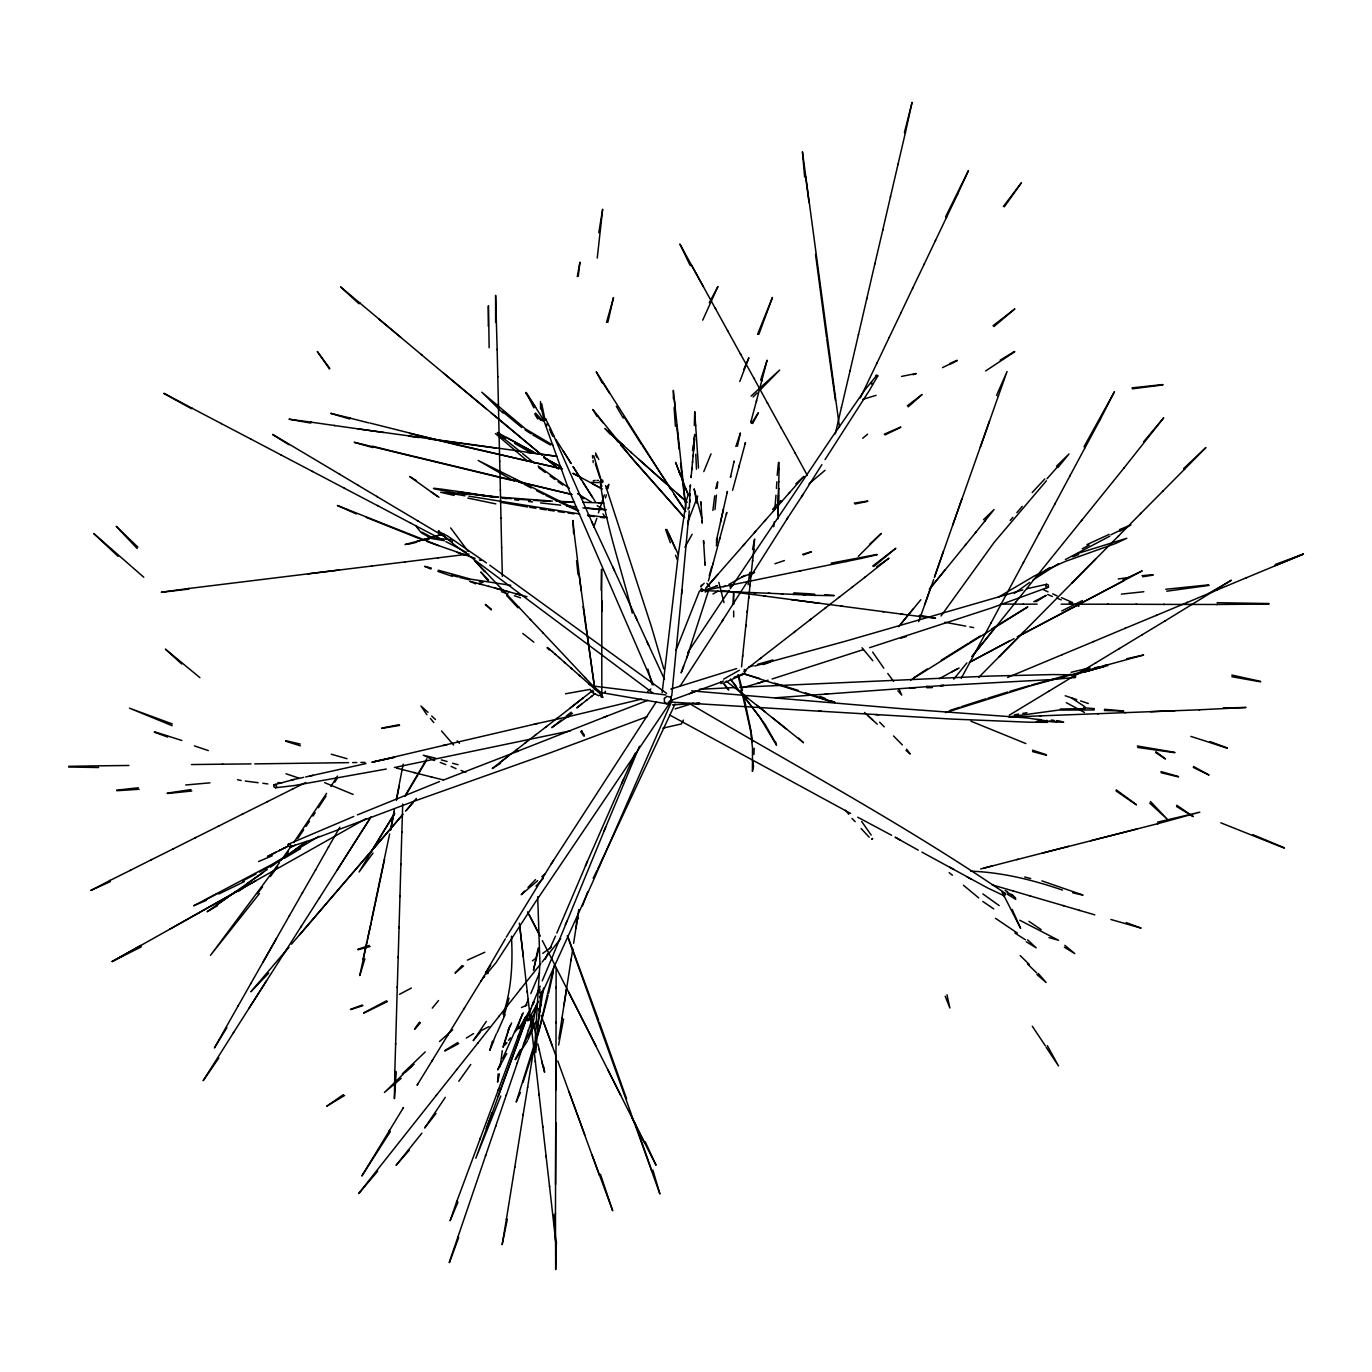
<?xml version="1.0" encoding="UTF-8"?>
<svg xmlns="http://www.w3.org/2000/svg" width="1372" height="1372" viewBox="0 0 1372 1372"><rect width="100%" height="100%" fill="white"/><g stroke="black" fill="none" stroke-linecap="round" stroke-linejoin="round"><path stroke-width="1.5" d="M420.621 540.397L443.55 533.862L443.55 535.423L442.624 534.274L429.882 537.944M556.089 1022.929L556.089 987.103M778.147 515.375L778.627 488.243L778.044 518.753M555.849 1089.934L555.917 1056.251M555.454 1213.054L555.677 1269.649L556.415 1241.849M601.811 695.998L601.811 695.021L600.233 695.518L601.811 695.998L601.793 600.73M556.106 987.994L556.14 968.461M555.454 1213.911L555.78 1122.536M555.557 1184.379L556.072 1022.003M694.301 425.474L694.729 411.6L698.502 468.023M753.022 766.811L753.074 761.323M601.776 611.586L601.588 569.226L601.21 590.337M778.421 501.843L778.49 495.018M505.513 438.097L497.281 432.506L533.279 452.04M778.627 488.792L778.747 481.572M396.251 1071.721L394.399 1098.68L394.81 1071.223M900.547 427.086L884.22 434.238M1104.391 710.507L1123.719 710.988L1104.409 709.273M540.585 408.942L540.482 401.516M778.456 462.484L777.187 475.312M779.073 469.121L779.004 462.398M779.09 468.555L778.747 482.104M945.462 712.617L1029.806 686.069L1143.613 655.01L1126.704 658.714M452.297 541.58L452.348 539.848L432.866 537.927L421.873 532.113M395.633 1044.315L397.297 986.588M398.189 957.742L399.063 926.735M399.955 896.602L400.898 863.828M399.029 927.781L399.989 895.659M400.881 864.6L401.842 831.809M732.888 604.452L733.643 593.013L733.814 604.143M394.793 1072.132L395.651 1043.372M397.263 987.737L398.206 956.661M401.842 832.375L402.733 804.009M414.893 1029.172L420.467 1022.706M1110.874 919.48L1141.11 928.124L1126.189 922.601M697.765 496.029L688.315 520.708L681.541 594.248M753.948 754.428L754.154 748.255M693.049 456.379L694.781 434.461L693.855 439.657M1076.042 605.189L1079.078 606.012L1076.094 604.006M402.785 1074.276L414.07 1064.209M488.278 306.025L488.312 326.347M294.225 779.416L274.023 784.818L273.92 786.876L275.532 787.768L293.917 785.607L386.287 769.04M537.687 896.722L539.933 963.007L535.303 1038.192L535.766 1052.564L540.74 995.249M172.186 725.719L129.483 708.175L172.306 723.953M350.683 1009.603L362.894 1005.642M688.47 520.777L688.127 524.087L689.276 510.899M753.64 766.039L752.422 771.373L752.508 748.014L750.553 730.624L738.016 674.784M539.693 993.157L539.951 989.332M681.935 590.234L671.748 695.861M701.264 586.307L704.162 583.237M776.415 488.432L776.878 481.778M774.888 508.618L775.986 495.155M753.691 550.206L754.617 539.042L752.542 549.52M693.546 451.165L694.592 439.332M692.466 462.604L693.169 455.041M691.831 469.721L692.62 461.095M717.11 488.106L717.676 481.829L715.721 488.672M554.374 965.185L539.573 1027.817L516.198 1102.059L520.434 1092.489M689.293 508.103L689.979 494.006L688.727 493.457L686.274 500.626L678.3 554.82L662.144 692.706M688.058 509.612L688.247 507.554M690.253 486.957L690.442 484.882L689.379 495.618M691.214 475.792L691.059 477.49L691.985 468.006M475.604 583.872L469.79 581.248L488.912 586.393M536.589 1004.681L532.13 1027.662L523.452 1044.589M714.949 509.595L716.424 495.155M741.566 666.878L742.715 655.13M689.979 494.006L689.842 495.343L687.818 494.452M689.842 502.186L690.082 499.837M688.624 519.148L688.95 515.923M745.905 624.843L742.561 656.794M747.226 612.375L748.786 596.871M749.987 585.724L751.376 571.97M499.425 1073.864L497.573 1082.148L498.122 1073.984M745.733 626.712L747.397 610.506M752.542 561.457L753.811 549.074M1157.402 823.8L1199.814 812.173L1157.556 822.154M272.685 434.65L289.012 444.768M748.615 598.569L750.158 584.043M773.757 526.728L774.288 521.84M600.113 232.383L602.651 209.213L598.792 232.725M597.266 258.039L599.958 233.429M751.239 573.342L752.662 560.119M1072.733 892.829L1083.057 895.11L1041.931 880.875M578.281 276.304L579.944 262.155L577.286 276.578M716.356 545.867L717.436 538.39M714.709 495.875L712.874 510.453M811.246 551.681L802.654 554.357M502.272 1050.678L500.163 1066.764M692.5 450.445L693.169 445.145M871.7 382.188L871.46 384.023L872.489 384.006M375.053 904.663L359.773 975.561L364.883 958.754M558.901 1038.913L561.954 1018.196M748.1 584.678L749.729 572.501M563.909 1005.505L566.447 989.521L561.748 1019.499M566.224 991.047L571.146 959.097M1162.77 384.554L1132.02 387.864M798.658 738.136L803.546 742.732L772.23 717.539M578.778 909.499L573.633 943.284M575.966 928.227L577.732 916.633M1014.457 351.455L1000.171 360.184M570.923 960.709L572.793 948.789M540.791 1005.402L543.535 988.046M514.74 1167.452L523.281 1113.978M527.551 1087.619L534.445 1044.727M506.474 1218.816L502.135 1244.678L507.331 1219.279M506.371 1219.434L514.86 1166.68M537.155 1027.954L540.877 1004.87M523.126 1114.87L527.688 1086.796M701.041 587.045L701.349 585.107M163.954 393.541L191.634 408.753M491.262 609.957L485.294 604.417L491.399 609.151M563.549 1019.122L558.627 1045.001M363.906 1013.068L387.419 1001.594M1193.314 767.428L1209.041 775.043L1193.486 766.433M716.39 542.986L716.99 539.813M396.268 799.807L403.162 764.17M396.542 800.03L399.166 786.31M1052.084 679.534L1075.391 677.425L1075.699 675.813L1074.602 674.887L1053.061 674.561L988.183 676.139L739.731 687.269M68.737 766.999L98.578 767.531M390.437 829.889L394.433 809.6M390.66 830.094L394.296 811.795M384.554 859.507L375.482 902.656M161.502 592.327L188.907 589.068M1155.704 752.593L1165.497 758.956L1155.876 751.702M389.631 833.953L371.366 920.595M606.51 322.386L613.524 297.587L607.847 322.317M607.899 488.638L608.825 484.299L606.304 488.706M538.87 948.121L533.451 970.176L538.15 948.275M363.065 959.251L366.959 941.518M367.37 939.631L371.126 922.619M905.297 133.101L912.071 102.351L904.405 132.587M727.074 492.874L727.4 491.433L716.407 540.499M720.506 522.252L723.438 509.029M548.56 993.362L553.413 971.668M737.433 446.312L740.417 432.952L735.855 446.517M730.727 476.153L730.453 477.353L734.14 461.009L733.866 462.192M1284.278 847.742L1252.773 834.639M508.978 998.284L503.936 1016.258M858.375 334.957L866.864 298.324M866.71 298.993L874.942 263.441M882.693 230.41L890.565 196.35M434.65 760.551L423.331 755.235L435.576 758.184M610.454 434.495L604.932 428.458L624.26 446.123M835.291 433.861L841.482 407.261M897.94 164.64L905.434 132.518M849.92 371.315L858.529 334.305M890.411 197.002L898.077 164.04M874.787 264.11L882.882 229.621M841.396 407.638L850.057 370.783M548.097 995.3L537.738 1035.877M908.213 406.867L922.104 394.484L907.338 405.786M605.532 497.899L606.304 494.795M502.958 1046.99L509.286 1027.748L503.318 1047.093M756.298 401.584L767.12 360.201L760.62 380.164M1176.507 806.462L1193.28 816.632L1176.816 805.261M357.972 949.767L370.097 946.526M877.085 554.425L831.175 563.137M1064.346 947.194L1074.825 953.626L1064.843 945.308M932.36 687.063L926.563 686.274M1136.359 804.609L1116.276 789.843M712.788 564.664L720.008 537.618M756.624 400.384L750.707 422.542L751.067 421.204M993.722 908.916L982.867 901.473M738.908 466.977L745.459 442.556L744.996 444.271M761.82 381.107L762.129 379.958M719.563 539.282L726.817 512.442L726.32 514.294M732.597 490.318L739.371 465.262M708.381 580.991L713.234 563.052M597.129 416.539L592.841 409.525L634.087 460.889L684.628 517.604M709.238 575.64L711.811 566.379M359.001 303.829L340.582 286.885L360.15 303.246M1268.826 603.526L1217.17 602.702M279.442 862.714L210.499 955.306L259.531 893.464M686.6 658.32L708.312 591.298M775.489 741.566L776.483 745.202L759.488 716.75L730.436 679.414M998.267 396.268L1007.065 371.538L996.587 395.342M534.343 1047.711L522.989 1082.422M381.999 728.326L399.612 725.411M503.095 1014.508C511.67 989.401 512.905 962.458 511.447 936.167M1057.829 467.595L1069.011 453.961L1056.56 466.137M593.664 527.431L596.837 518.324M493.56 1041.279L489.753 1050.42L492.411 1041.177M528.855 1011.85L475.844 1158.225L500.763 1096.039M915.982 373.544L901.541 376.408M1036.032 601.776L1046.201 595.328L1033.733 601.742M1152.892 574.714L1142.053 575.674M535.44 1022.191L528.117 1039.393M444.957 1050.952L458.677 1043.612M604.332 494.88L598.432 512.905M517.141 1063.386L528.58 1029.72M867.55 501.02L854.31 503.095M457.733 1237.561L485.757 1155.224M495.618 1126.481L506.474 1094.564M506.182 1095.456L517.433 1062.545M528.306 1030.526L531.856 1020.133M533.176 1016.292L536.864 1005.47M818.587 711.125L950.762 719.014L1028.451 722.187L1047.265 722.341L1047.694 721.089L1027.611 717.985L903.239 708.827L691.677 690.888M449.502 1262.497L458.66 1237.527M539.728 997.101L541.7 991.356M449.193 1262.514L457.939 1236.927M485.431 1156.167L495.909 1125.623M488.278 580.991L480.783 572.021L488.569 580.133M457.974 1202.043L450.085 1220.806L456.945 1200.98M430.928 569.071L424.617 566.344L431.271 568.042M934.744 576.189L943.353 551.407M934.366 577.561L961.926 498.756M530.621 1009.037L518.719 1028.777L517.484 1027.714L522.423 1013.616M980.328 447.255L998.439 395.753M924.951 604.006L931.262 586.067M933.663 579.533L918.691 621.636M952.7 525.184L989.504 421.015M582.534 905.76L587.696 891.834M1199.025 709.804L1245.999 707.472L1223.258 707.969M757.533 334.408L772.436 297.484L758.853 334.356M527.277 1016.583L498.07 1096.434M600.216 481.743L600.816 480.097L602.582 480.131L603.08 481.795L601.622 482.79L600.216 481.743C605.875 526.454 621.825 569.38 632.252 613.164M498.07 1090.586L518.77 1034.694M743.778 369.462L748.872 357.766L739.782 381.502M486.168 1128.642L492.016 1112.761M683.633 666.209L681.147 672.915L689.207 651.254M484.608 571.712L474.438 560.29L485.225 571.524M498.756 1088.716L479.806 1139.652M518.033 1036.683L525.253 1017.167M456.516 1202.181L480.44 1137.954M538.441 1001.371L527.86 1020.871L526.677 1019.911L533.451 1002.074M116.894 790.718L139.104 789.277M699.514 590.938L675.95 650.397M957.107 360.287L950.007 363.306M605.687 827.213L553.516 954.089M542.232 980.911L553.208 954.929M539.556 972.799L530.827 993.551M181.721 664.031L165.412 649.145L199.918 677.648M703.785 471.625L711.039 453.858M492.908 1042.188L496.321 1033.853M525.39 1006.362L528.357 999.125M515.22 1059.407L520.434 1049.563M587.49 861.239L556.826 933.08M565.281 925.002L566.893 921.195M118.078 556.346L93.776 533.554L143.786 577.235M604.143 830.866L639.489 746.265M532.508 1004.304L540.191 986.194M526.677 1019.911L527.208 1018.659L529.129 1020.219M545.233 959.251L547.72 953.403M623.625 779.004L585.415 865.886M1208.681 584.849L1165.771 589.274M506.748 1053.49L497.727 1069.868L500.986 1062.34M502.615 1058.567L520.64 1018.607M497.076 1032.824L505.05 1014.714M709.273 302.749L717.95 286.508L702.704 320.173M670.977 702.893L592.258 883.036L540.002 997.89M549.812 948.772L555.523 936.064M520.571 1018.779L523.264 1012.793M517.484 1027.714L518.084 1026.393L519.679 1026.616L520.091 1028.091M621.653 783.429L635.236 753.262M597.849 868.699L675.075 704.008M1149.702 803.1L1168.087 820.027L1150.439 801.471M1260.559 681.352L1231.799 675.041M957.45 194.515L968.409 170.66L945.548 216.896M602.154 382.891L596.254 371.726L670.771 489.41M167.418 793.53L191.806 791.009M576.12 922.601L578.401 917.697M137.166 548.543L116.226 526.351L137.852 547.102M860.261 397.949L877.257 362.5M924.008 264.573L935.584 240.272M900.992 312.782L912.792 287.949M426.881 714.658L420.93 705.997L428.03 712.377M889.125 337.598L901.25 312.25M877.085 362.877L889.348 337.135M935.327 240.803L946.629 217.119M394.604 813.099L359.052 871.992L373.03 853.075M912.534 288.463L924.299 263.973M946.406 217.582L957.673 194.069M511.619 1022.929L508.309 1029.823L510.641 1024.953M683.342 720.094L681.507 723.902L662.916 728.155M593.184 878.269L596.923 870.603M290.041 846.816L290.813 845.289L289.681 843.729L288.24 844.277L288.463 846.181L290.041 846.816L310.518 840.196L413.212 801.54L550.601 752.679L647.43 716.544M532.405 1005.453L534.188 1001.886M467.046 494.64L458.111 492.925L498.516 497.007M1100.087 419.729L1114.476 391.655L1083.983 446.792M752.662 423.536L758.39 412.732L751.462 423.382M905.983 750.381L910.202 754.051L906.618 749.181M1039.033 533.571L1055.171 503.404M670.857 701.452L534.686 903.17L495.927 962.784L486.631 973.914L485.619 972.714L505.325 938.86M991.064 622.888L1023.632 562.177M1054.725 504.227L1070.314 475.192M975.149 652.558L991.287 622.476M1069.886 475.981L1085.355 447.083M1084.978 447.769L1100.447 419.06M1023.255 562.863L1039.462 532.748M961.258 678.3L975.269 652.369M454.115 495.429L440.635 492.274L455.024 493.766M226.895 1027.645L214.409 1047.934L238.351 1005.522M684.902 547.222L692.14 534.291M315.423 870.191L328.611 846.833M506.268 937.196L551.167 864.034L656.142 702.018M238.025 1006.105L250.922 983.381M289.526 915.484L263.201 961.789M250.527 984.067L276.441 938.568M289.132 916.17L302.56 892.572M329.469 368.965L317.292 351.489L329.795 368.399M328.405 847.193L339.827 827.23M426.881 758.785L404.671 796.412M302.2 893.206L315.68 869.745M426.195 760.843L405.563 795.691M730.298 588.708L832.701 436.262L865.046 389.699L877.017 375.036L877.823 375.928L869.008 391.02L825.052 459.586M515.392 1059.63L527.585 1040.679M833.953 595.414L824.795 594.831M458.488 493.543C387.504 480.286 489.392 496.338 496.836 497.316M1048.98 937.573L1058.584 940.283L1019.773 920.252M390.385 1131.488L361.831 1176.01L403.471 1107.53L402.854 1108.559M394.587 813.802L370.423 852.835M504.159 1044.504L505.462 1042.36M310.878 423.091L288.995 419.197L311.427 422.182M480.937 981.186L490.747 965.151M431.906 1061.071L448.404 1034.145M432.677 1059.819L417.088 1085.218L417.86 1083.966M447.598 1035.466L464.542 1007.854M463.719 1009.192L481.709 979.934M388.911 1131.248L389.511 1130.271M1046.664 584.266L1045.67 585.878L1046.785 587.645L1048.465 587.147L1048.397 585.055L1046.664 584.266L1026.873 588.742M288.772 947.315L250.887 991.767L268.706 973.142M821.879 464.645L801.402 497.041M330.909 786.43L337.426 776.055M218.834 1057.966L203.159 1080.69L233.669 1032.396M334.785 782.177L336.963 778.696M721.723 621.808L747.551 581.334M285.788 741.24L300.348 745.836M480.543 1031.83L473.22 1040.662L486.323 1021.403M233.154 1033.202L266.614 980.654M319.076 898.523L370.955 816.94M788.368 516.85L749.747 577.938M283.369 954.483L301.48 925.98M337.341 869.779L370.629 817.489M249.275 1007.803L283.97 953.523M300.88 926.958L319.607 897.648M1046.459 754.754L1032.533 750.175M237.51 779.708L241.232 780.514M326.57 793.359L293.694 842.631M312.936 816.1L315.131 812.756M318.407 807.748L326.056 796.052M436.022 1113.481L424.634 1127.99L445.3 1097.36M877.823 375.928L876.142 376.391L875.971 375.328M786.688 519.422L803.34 494.074M604.692 692.483L605.515 691.231M485.619 972.714L486.425 971.496L487.935 971.942L488.072 973.434M551.167 864.034L553.533 860.45M723.37 619.287L679.998 686.309M918.794 616.354L935.498 618.189L919.514 615.256M941.055 615.959L994.186 542.334L1046.39 480.8M1026.29 941.741L1036.186 947.846L1027.559 939.854M297.775 838.515L303.641 829.871M305.973 826.407L309.506 821.228M729.149 590.406L687.715 652.609M998.061 597.352L1033.888 576.24L1049.854 568.402L1065.118 561.491L1115.745 543.432L1126.789 538.253L1077.946 553.396M291.344 845.975L281.895 859.352M283.764 858.255L288.429 851.686M1004.355 206.778L1021.403 182.768L1003.344 206.503M349.689 418.992L330.669 413.349L350.34 418.083M458.763 1081.308L470.75 1064.483M414.567 1028.966L419.489 1022.089M372.79 447.564L354.233 442.298L512.356 480.474M483.836 977.464L484.728 976.229M275.532 787.768L276.63 786.276L275.703 784.441L274.023 784.818M270.335 876.588L277.659 866.59M1174.724 752.319L1137.337 745.991M1046.099 1047.196L1058.515 1065.941L1047.299 1045.601M502.975 413.023L481.795 392.186L525.63 429.007L552.899 445.163M484.35 976.075L483.013 977.824M257.387 893.669L262.567 886.827M1120.101 531.118L1130.974 524.944L1119.518 529.592M1143.511 441.904L1163.696 417.808L1123.771 468.264M377.746 1171.139L358.675 1193.589L376.683 1170.676M975.115 533.176L994.083 509.527L983.518 519.714M377.043 1170.213L436.553 1095.028M499.065 1016.258L520.417 989.298M477.679 1043.286L499.305 1015.966M436.073 1095.628L456.979 1069.32M542.077 962.081L560.685 938.637M508.498 1040.405L510.47 1037.901M456.584 1069.817L477.988 1042.892M520.314 989.418L540.842 963.624M972.148 656.382L1015.777 602.102M409.302 1150.165L396.079 1165.325L408.444 1149.89M408.873 1149.376L421.907 1133.135M972.045 656.485L993.585 629.559M944.896 570.066L929.341 589.291L966.351 543.912M1081.428 520.708L1124.183 467.749M953.78 679.157L966.9 662.882M1015.589 602.359L1081.839 520.177M897.871 690.819L901.73 695.107L899.157 689.224M913.015 609.082L898.66 626.712M901.13 623.677L920.835 599.718M965.236 545.284L976.109 531.942M984.616 521.497L985.473 520.451M514.912 1032.018L517.621 1028.708M505.222 1044.744L506.903 1042.686M432.266 1008.146L438.543 1000.514M645.217 1141.778L656.039 1165.205L632.098 1118.129M405.529 811.212L416.385 798.453M402.939 814.248L299.422 934.984M406.472 810.269L413.366 802.191M1010.204 520.451L1012.862 517.33M1016.858 512.648L1022.191 506.405M291.447 944.193L402.528 814.899M284.639 952.219L288.669 947.52M773.293 511.207L782.194 500.969M788.729 493.526L803.992 476.358L795.88 483.802M706.511 587.37L744.756 543.758M705.585 588.451L717.728 574.525M743.144 545.593L755.783 531.118M764.393 521.36L774.545 509.767M781.165 502.152L789.672 492.462M754.377 532.713L765.782 519.782M1047.025 478.725L1058.344 465.948M318.99 836.337L271.433 864.72L193.692 905.76L206.383 900.358M537.653 880.687L521.223 894.698L524.43 891.114M154.419 732.219L167.658 737.056M772.608 509.338L780.599 500.608M463.582 965.974L455.058 973.142L462.158 965.459M1032.173 492.531L1044.795 478.948M1074.602 674.887L1074.104 677.511L1075.391 677.425M535.989 886.055L543.312 878.354M1227.203 747.877L1209.83 741.515M528.014 887.392L535.543 879.572M751.101 396.079L779.69 370.046L759.934 390.214M356.377 513.951L337.392 505.496L438.68 545.593M690.27 265.671L679.877 244.027L703.476 286.902M514.414 481.229L478.159 460.46L578.71 510.538M1184.276 469.516L1205.919 447.546L1183.727 468.469M869.591 544.324L881.304 533.416L858.306 556.38M402.305 1073.916L425.234 1051.912M805.433 692.894L834.965 702.498L830.78 700.663M999.142 656.776L1023.804 631.772M1117.871 536.658L1140.904 513.282M1140.338 513.865L1163.079 490.919M978.785 677.339L1095.611 559.039M1162.547 491.468L1184.756 469.018M1071.652 583.272L1118.574 535.938M652.9 1170.093L659.915 1194.034L567.305 935.67M1001.611 891.097L1020.631 928.364L1012.142 909.447M600.456 1174.278L612.684 1210.79L592.018 1154.795M921.898 852.115L987.651 887.976L1004.167 895.796L1005.402 894.578L1004.836 893.069C903.393 823.937 794.92 765.816 689.259 703.407M705.259 592.155L707.798 590.183M753.039 396.988L757.173 392.924M401.173 1078.358L384.434 1092.455L402.665 1074.705M533.914 407.861L526.179 392.392L543.741 420.192L568.917 490.027L653.432 684.868M1178.462 776.518L1161.004 771.596M405.666 1071.892L411.686 1066.267M541.82 876.742L544.701 874.118M439.52 1041.537L452.64 1029.84M1036.906 974.497L1046.15 982.524L1038.192 973.417M696.77 503.095L694.146 488.826L697.645 502.341M872.678 566.087L895.83 548.268L873.69 566.55M993.911 326.553L1014.886 308.872L993.019 325.713M809.017 483.819L825.035 470.322M862.696 438.285L867.601 434.169M527.774 461.318L495.481 433.621L505.067 439.417L521.068 452.314M572.484 713.269L551.767 727.64L561.302 719.991M573.599 533.571L572.913 520.468L574.285 533.794M945.205 996.226L949.887 1007.991L946.972 994.786M876.622 566.859L888.987 558.198L864.514 577.578M647.601 691.591L650.911 688.95M508.498 755.903L492.188 768.56L500.506 763.364M267.3 869.402L207.103 911.763L217.582 905.571M570.135 708.106L583.083 697.954M566.276 716.064L571.249 712.188M759.573 659.057L810.921 619.149M556.723 718.619L593.064 690.202M591.435 696.496L594.985 693.735M793.856 632.526L795.4 631.326M525.184 743.024L536.092 734.5M581.779 703.973L576.755 707.901L586.753 700.114M744.773 670.565L761.014 657.925M824.692 608.499L840.024 596.563M673.395 398.738L673.343 390.385L685.88 507.932M499.528 762.883L517.261 749.163M516.284 749.952L526.351 742.098M545.37 727.417L557.975 717.607M851.841 587.439L865.458 576.84M586.376 700.406L591.726 696.273M838.892 597.437L852.921 586.581M809.617 620.178L825.961 607.504M534.788 735.546L546.622 726.423M1046.853 720.231L1046.15 722.272L1047.265 722.341M486.425 562.897L447.564 536.006L438.251 531.221L455.11 545.319L652.952 693.1M1014.354 593.424L1029.686 582.397M532.37 960.863L535.835 958.359M542.746 953.369L551.39 947.143M306.693 841.362L277.727 862.113M293.094 851.275L305.579 842.322M270.473 867.155L282.203 858.803M263.115 872.472L247.475 883.448M236.91 890.84L216.639 905.04M344.612 1095.473L326.708 1106.226L343.36 1094.633M729.87 586.942L734.054 584.043M1014.766 351.764L985.662 370.92M238.093 891.526L248.846 884.271M437.771 496.63L409.645 476.513L416.402 480.612M1033.15 579.91L1058.515 563.618M1036.632 576.137L1041.571 572.896M1044.864 570.752L1049.82 567.511M544.633 1072.012L543.724 1066.661M913.718 677.768L927.283 668.987M910.699 680.083L1027.628 607.041M444.717 1050.626L457.836 1042.514M804.644 177.091L802.448 151.778L839.441 427.035M941.226 660.292L968.409 643.279M1019.653 635.733L1142.173 570.872L1122.862 579.944M1164.485 621.276L1231.387 580.236L1208.955 593.339M970.021 642.285L980.105 636.059M466.326 1038.055L473.597 1033.562M1027.645 606.904L992.007 628.736M1048.757 691.282L1009.26 715.206M1119.055 648.75L1142.43 634.584M1048.534 691.419L1072.132 677.099M1095.508 663.019L1119.483 648.476M723.61 679.14L739.337 670.273M1141.95 634.876L1164.965 620.984M1071.824 677.288L1095.902 662.779M284.793 858.032L300.605 848.668M1065.392 559.502L1109.811 536.178M199.146 912.637L169.922 929.136L256.272 880.498M729.047 584.335L745.15 575.4M141.35 946.834L112.144 961.549L140.836 945.428M712.994 593.973L718.088 591.109M273.731 864.291L259.497 872.095M277.418 862.199L281.106 860.124M198.854 912.809L243.496 887.684M365.758 818.775L247.097 885.66M112.144 961.549L170.231 928.964M956.764 669.107L939.357 678.677M969.318 662.333L1009.912 640.707M951.945 671.92L959.131 668.044M969.884 662.213L1014.114 638.666M363.683 1012.828L386.63 1000.771M1017.287 636.797L1123.84 580.75M399.526 994.306L411.377 988.063M1082.268 548.749L1089.162 545.13M110.395 881.596L90.809 890.445L110.24 880.361M205.234 899.998L217.513 893.584M242.501 881.03L255.998 874.015M553.945 1214.717L555.746 1242.106L552.71 1214.392M480.749 1030.852L488.981 1026.599M950.556 364.077L957.33 360.613M284.964 847.707L279.288 850.589L288.051 846.147M276.184 852.081L267.489 856.488L280.454 849.988M129.946 870.534L151.812 859.507M172.872 849.062L195.922 837.452M218.079 826.39L242.895 813.888M283.747 848.325L288.429 845.975M267.128 801.814L292.905 788.883M1061.739 610.969L1082.491 600.542M195.013 837.915L218.92 825.961M242.038 814.333L267.849 801.454M292.305 789.192L305.664 782.52M109.486 880.721L130.666 870.174M150.92 859.952L173.73 848.633M218.8 893.995L244.302 881.613M942.513 367.627L949.681 364.146M885.009 434.924L900.804 427.309M1110.891 534.788L1121.027 529.901M1109.142 534.411L1086.898 544.633M288.24 844.277L353.805 816.443M467.406 960.108L484.831 952.237M272.273 855.768L258.571 861.513M442.624 534.274L443.55 533.862M289.955 847.553L295.049 845.306M521.463 1007.528L527.088 1005.041M599.307 695.398L601.176 694.592M357.406 814.899L439.572 781.543M741.617 674.647L744.516 673.429L733.951 677.322M1093.398 641.65L1125.366 628.222M516.884 751.53L606.836 716.167M1186.711 602.668L1217.341 589.857M1246.119 577.852L1303.4 554.065L1275.154 564.509M1061.894 654.787L1093.896 641.461M1007.648 677.425L1062.185 654.667M1216.655 590.149L1246.771 577.578M1155.927 615.548L1187.449 602.359M1124.817 628.445L1156.613 615.256M1275.291 565.607L1303.4 554.065M1048.465 587.147L991.664 607.916L869.591 647.687M669.707 700.886L721.226 682.056M689.567 693.7L695.312 691.454M603.406 717.47L647.807 700.337M443.328 780.085L517.964 751.187M723.816 682.964L744.91 673.669L744.293 669.382M1072.664 556.826L1078.632 554.562M803.255 554.94L811.452 551.87M721.792 681.661L723.541 681.009M770.378 662.076L763.106 664.648M350.46 1009.363L362.345 1005.041M670.891 689.053L736.695 668.558M742.989 576.514L741.652 576.995L754.617 572.398L753.279 572.879M715.704 586.358L717.299 585.793L703.956 590.457M525.665 392.889L535.612 407.261M774.94 563.755L784.424 560.531M357.646 949.355L369.222 945.428M743.984 671.457L746.111 670.737M949.39 710.662L959.285 707.352M961.258 706.683L986.039 698.742M1063.694 677.682L1064.586 677.391M675.161 708.895L693.392 703.201M988.012 698.125L1007.751 692.02M863.503 649.556L772.127 678.968M862.748 399.389L876.108 395.325M757.43 683.393L768.114 680.186M900.872 638.169L906.24 636.574M912.98 374.693L916.136 373.767M748.786 667.015L753.262 665.694M754.754 666.02L845.358 641.239L1022.843 589.909M743.332 687.543L762.077 682.021M1009.723 691.419L1029.686 685.554M1103.757 666.655L1084.789 671.886M757.618 664.34L772.968 659.949M1075.717 674.287L1090.671 670.188M1085.938 671.543L1107.804 665.574M495.618 322.471L495.618 295.34L497.161 349.826M428.356 538.373L405.546 544.41M1031.693 684.954L1070.88 674.201M1074.722 674.578L1079.867 673.206M416.076 541.7L419.935 540.671M405.117 544.581L408.719 543.621M1018.196 859.232L980.688 868.973M1042.326 853.144L1137.216 828.945M983.964 868.064L992.025 866.006M1158.5 823.492L1090.74 840.744M1068.702 846.284L1016.755 859.661M416.625 542.266L409.13 544.032M1103.122 665.883L1107.238 664.905M447.169 744.567L371.898 762.232M1071.172 672.28L1089.951 667.804M424.72 540.259L429.127 539.213M365.947 763.569L305.664 776.946M537.532 723.473L442.916 745.528M861.342 558.387L877.291 554.7M567.785 716.801L641.513 699.12M570.409 730.847L394.364 767.548M534.257 724.193L568.848 716.561M309.815 776.038L313.21 775.3M291.104 780.102L303.709 777.358M1094.427 667.855L1098.852 666.895M1008.729 716.887L1058.652 710.079L1094.307 709.941M1086.538 669.707L1089.814 669.022M723.37 586.599L725.274 586.204M854.945 504.004L867.79 501.363M800.974 570.701L704.076 590.56L722.941 591.401M845.992 561.56L862.251 558.198M847.176 561.32L799.464 571.026M381.81 728.069L399.08 724.69M593.27 480.732L595.156 480.372M1004.836 893.069L1003.258 893.378L1002.846 895.058L1004.167 895.796M565.504 693.786L589.96 689.413M1014.457 714.812L1018.624 714.109M1022.775 713.423L1026.942 712.72M167.195 793.136L191 789.586M1142.739 576.772L1153.115 575.091M1208.972 585.398L1166.749 591.195M1118.214 578.967L1130.425 577.32M161.416 592.155L189.027 588.451M1132.414 388.825L1162.924 384.915M404.757 561.988L438.062 557.838M307.825 573.89L339.399 569.98M592.138 691.78L593.51 691.608M545.456 418.632L543.741 420.141L546.005 419.866L545.456 418.632L550.464 428.424L593.373 525.39M188.633 588.502L372.018 566.001M371.52 566.07L405.203 561.92M437.651 557.889L469.035 554.048M116.62 790.169L138.315 787.785M1121.421 594.11L1143.836 591.726M775.386 697.799L943.782 685.451L940.386 685.64L1049.94 679.655M185.717 784.99L209.967 782.846M672.417 704.899L699.771 703.201L696.65 703.39M591.538 482.292L598.672 482.618M735.478 687.509L699.48 689.293M824.966 694.163L827.642 694.009M593.013 686.017L665.952 694.969M1011.421 717.093L1041.142 715.807M1060.316 709.015L1084.978 708.621M1097.411 713.732L1125.863 712.6M1199.814 709.77L1124.68 712.668M1150.491 711.708L1174.981 710.747M926.889 687.766L932.463 687.561M1039.976 715.875L1098.68 713.663M1042.085 721.209L1036.289 721.672L1044.143 721.483M1216.672 604.486L1268.98 604.04M68.6 766.331L98.218 765.833M352.655 762.592L356.754 762.523M360.87 762.455L364.969 762.386M438.508 532.096L439.006 530.672M348.625 762.643L254.712 763.878M909.567 687.852L915.381 687.801M222.916 764.17L191.428 764.564M98.904 765.833L128.899 765.473M834.107 595.705L813.905 595.328M222.35 764.187L251.059 763.912M1079.112 604.195L1108.182 604.212M1023.152 604.177L1037.163 604.16M1190.33 604.435L1217.633 604.486M1061.156 604.177L1077.123 604.195M1163.456 604.4L1191.325 604.435M1107.341 604.212L1136.736 604.28M1000.857 604.057L1023.478 604.177M1135.793 604.28L1164.536 604.4M603.817 502.975L583.083 502.306M598.466 503.198L602.6 503.335M1036.94 719.477L1041.039 719.614M1047.676 721.466L1062.923 722.255M574.542 501.981L556.226 501.26M562.657 501.912L573.307 502.341M753.76 592.687L769.966 593.304M1049.134 721.209L1057.332 721.603M737.896 592.069L755.972 592.755M552.333 501.106L500.454 497.213M720.437 591.332L740.348 592.138M596.957 480.389L598.466 480.457M549.983 501.346L534.137 500.42M781.148 593.836L794.611 594.419M803.512 594.865L815.225 595.379M768.114 593.236L782.966 593.905M792.965 594.368L805.038 594.916M668.421 701.932L821.759 711.348M793.839 592.858L814.608 594.127M970.656 871.169C1002.109 872.3 1032.807 879.915 1062.443 890.085M530.312 500.163L515.203 498.996M875.422 714.555L878.903 714.795M695.021 703.733L698.811 703.99M1083.606 707.729L1094.341 708.621M1061.568 721.946L1063.677 722.135M586.461 507.932L606.424 509.852M582.911 507.914L600.816 509.664M510.796 585.33L471.008 579.224L438.251 570.22M501.826 497.727L511.43 498.688M566.705 505.822L576.583 506.868M567.082 506.217L571.044 506.645M443.413 540.482L431.666 538.561L421.804 533.039M601.296 692.586L666.62 703.819L671.457 701.641L671.045 696.17M540.517 502.889L560.736 505.17M497.985 497.35L476.101 494.709M528.58 501.483L532.559 501.946M277.916 782.52L281.706 782.983M607.007 517.518L587.49 515.049M587.851 515.752L594.179 516.541M600.507 517.33L604.743 517.861M765.833 596.185L722.152 590.577M1051.312 720.043L1054.125 720.403M245.245 781.045L258.125 782.709M842.7 606.287L791.318 599.564M901.164 614.09L919.943 616.491M556.981 456.293L357.938 428.87M527.448 452.52L555.711 456.207M262.841 783.275L267.849 783.927M763.707 595.928L819.17 603.268M840.762 606.047L884.1 611.758M1056.611 720.609L1061.053 721.278M496.252 448.181L428.904 438.954M502.787 498.156L506.748 498.688M514.672 499.751L518.633 500.283M1174.844 752.731L1137.748 747.466M882.505 611.569L902.707 614.279M579.653 513.968L468.847 496.167M568.145 513.008L574.062 513.831M408.633 436.107L418.769 437.531M334.099 425.474L383.525 432.472M310.569 422.096L335.025 425.577M548.268 510.144L554.237 511.001M558.215 511.585L564.201 512.442M493.989 497.247L457.562 491.622M973.64 627.604L969.833 626.884M529.695 507.28L535.92 508.257M540.053 508.892L546.279 509.852M479.274 581.882L483.013 582.5M527.62 506.971L500.437 502.272M453.292 493.783L464.954 495.841M1231.867 676.722L1260.594 681.867M944.948 622.253L965.785 626.129M467.818 498.053L495.841 503.884M562.52 468.812L457.099 444.974L370.08 423.056M560.428 468.641L409.593 433.449M479.325 559.999L481.058 560.393M571.541 494.332L413.487 456.276M572.055 494.572L518.445 481.932M285.753 740.657L300.245 744.07M1161.141 772.745L1178.497 776.912M459.757 577.492L469.053 579.739M372.532 446.209L390.008 450.548M391.946 451.028L412.132 456.018M431.254 776.929L443.43 779.948M1024.678 877.017L1030.698 878.526M349.363 417.963L368.794 422.902M414.001 772.539L431.768 777.067M414.79 772.745L396.748 768.131L397.811 768.423M526.968 596.717L488.586 586.307M515.1 593.613L521.532 595.277M508.6 591.778L495.172 588.159M452.571 763.261L458.077 764.701M1032.567 751.599L1046.459 755.269M478.879 583.649L482.052 584.523M441.321 759.917L447.118 761.511M548.2 424.72L546.33 424.188L546.588 426.246M451.491 575.16L458.111 577.029M331.269 754.223L347.03 758.699M1013.479 891.045L992.11 884.854M1079.078 910.253L1094.805 914.85M1029.96 895.899L1063.832 905.76M1063.043 905.537L1079.953 910.511M1012.948 890.891L1030.646 896.105M742.544 673.378L759.608 678.471M743.847 673.875L831.055 701.675M774.82 683.17L798.281 690.425M154.401 731.756L167.624 735.889M1190.845 736.404L1209.144 742.252M168.43 736.215L181.824 740.486M1209.881 742.544L1227.203 748.22M1065.204 695.758L1076.746 699.617M1080.587 700.903L1088.288 703.493M514.38 595.722L520.537 597.798M501.483 591.726L507.966 593.922M194.412 745.905L208.321 750.587M452.434 576.36L437.857 571.369M286.028 773.774L298.77 778.061M1069.062 602.702L1072.561 603.903M475.021 558.318L427.001 541.563M457.253 552.419L465.28 555.18M1025.879 743.573L970.947 721.209M423.005 540.105L366.29 517.415M440.258 762.455L445.763 764.598M1284.192 848.102L1220.806 822.823M819.993 696.376L825.601 698.605M1056.869 598.106L1061.293 599.89M324.564 782.623L353.136 794.439M461.026 770.412L465.743 772.385M1047.711 594.522L1052.393 596.494M1007.065 894.012L1015.794 899.432M1006.945 892.229L1012.948 895.573M1061.482 597.66L1072.63 602.565M451.079 766.365L456.018 768.646M578.024 510.967L559.45 502.101M1043.32 589.617L1048.071 591.881M1052.718 593.802L1057.092 595.911M545.799 495.361L557.632 501.243M536.555 490.696L543.964 494.417M1005.127 890.462L1007.631 891.749M524.19 484.299L531.204 487.935M445.883 541.597L466.377 552.333M857.757 817.215L891.577 835.256M601.005 488.192L573.204 473.391M592.447 483.836L602.411 489.067M220.995 423.434L250.99 439.143M191.754 408.067L221.424 423.656M281.003 454.938L312.662 471.556M344.355 488.226L377.677 505.719M410.485 523.006L444.288 540.774M250.476 438.869L281.552 455.212M312.147 471.282L344.835 488.466M377.231 505.462L410.828 523.178M572.982 473.391L578.144 476.135M514.191 479L522.526 483.407M164.005 393.301L192.149 408.273M545.233 458.402L559.656 466.12M543.621 457.648L561.114 467.046M506.44 437.394L534.737 452.726M850.571 813.407L669.57 714.932M550.361 444.991L532.765 434.941M1066.318 702.67L1084.48 712.462M900.392 840.11L895.11 837.194L918.228 850.143M949.716 867.173L953.849 869.488M966.986 876.862L970.793 879.006M531.65 453.052L514.517 443.31M598.638 695.741L592.807 692.74L590.114 689.447M272.719 434.41L340.102 474.523M417.294 520.588L446.672 538.03M376.7 496.407L418.1 521.051M357.732 485.088L377.437 496.836M339.381 474.112L358.435 485.499M597.146 505.702L604.177 509.921M591.692 502.341L577.509 493.56M580.493 496.578L584.026 498.773M1014.834 932.994L1025.399 939.769M600.713 692.26L594.711 687.492M569.414 488.312L538.116 466.034M525.013 429.83L531.221 433.929M1071.24 697.748L1084.909 706.803M1017.372 933.097L995.506 918.331M1136.29 804.832L1115.985 790.872M1028.897 921.315L1041.177 929.633M431.151 491.879L439.006 497.23M489.735 565.213L666.603 693.357M550.052 476.033L554.837 479.411M558.01 481.675L562.794 485.053M982.867 893.944L999.193 905.606M538.647 467.612L545.164 472.431M521.823 427.584L502.341 411.429M534.72 463.444L522.526 453.497M542.883 421.015L535.526 413.041M706.889 583.34L709.684 586.633M726.217 681.078L747.568 697.851M949.184 872.661L952.425 875.233M746.402 697.01L786.773 729.321M522.801 633.452L533.845 642.165M756.864 705.225L765.336 711.948M541.065 420.449L536.401 416.025M543.741 456.636L558.61 468.932M544.118 457.013L558.147 468.624M963.418 885.232L978.733 897.923M542.112 455.281L420.93 354.285M540.911 454.355L491.262 412.989M486.374 408.907L443.482 373.098M400.744 337.306L359.344 302.612M379.066 319.179L422.13 355.245M564.321 662.213L572.175 669.073M550.052 649.625L547.668 647.533M554.734 653.775L559.845 658.234M687.183 502.255L630.691 452.04M579.121 675.196L599.187 692.877M588.708 683.702L589.943 684.782M676.636 493.08L686.514 501.758M570.941 667.993L580.442 676.345M666.192 483.784L638.615 459.243M551.921 651.288L555.591 654.513M1011.696 894.373L1015.674 897.991M549.383 649.042L552.659 651.94M558.833 657.342L565.35 663.122M631.497 452.709L610.626 433.775M867.619 715.344L877.291 724.193M864.48 712.462L872.712 720.008M431.683 716.013L435.473 719.545M546.999 647.773L549.212 649.916M1027.474 963.933L1036.666 972.919M1020.168 955.564L1029.343 964.533M851.943 818.432L855.185 821.674M902.364 744.927L893.532 735.958M879.606 722.169L884.254 726.834M457.168 740.794L459.466 743.23M518.393 606.698L530.895 620.041M530.209 619.338L543.432 633.281M585.004 677.494L600.216 693.58M495.944 582.894L519.096 607.436M484.831 571.112L496.424 583.409M869.213 837.229L861.102 828.499M542.609 632.423L585.861 678.42M506.765 595.688L517.964 607.813M683.119 516.198L620.693 445.163M453.635 745.013L441.544 730.984M723.473 683.599L728.326 689.807M862.01 647.738L872.764 660.721M724.845 684.782L728.772 689.807M618.035 441.921L608.928 430.516M430.396 718.448L433.792 722.564M845.495 810.183L848.788 814.265M730.504 679.157L735.872 685.794M421.033 532.525L417.037 527.465M415.75 525.459L417.688 527.894M739.902 690.768L765.199 724.605L775.266 742.303M597.352 415.665L602.874 422.73M887.77 673.481L893.584 681.37M450.651 527.894L468.178 551.475M580.75 731.585L583.717 735.924M536.641 417.345L537.79 418.94M883.842 668.198L872.626 652.077M861.667 821.485L871.169 835.051M1032.293 1026.239L1045.344 1045.773M685.794 511.619L642.405 445.626M674.046 494.349L684.474 509.955M582.671 481.949L595.705 502.272M592.481 497.178L572.999 466.514L581.608 480.234M641.307 444.202L623.986 416.711M549.486 429.282L553.996 436.416M556.123 439.777L571.146 463.565M563.172 450.908L570.803 463.05M602.531 382.085L609.648 393.507M603.011 513.848L605.103 517.21M582.465 732.202L581.488 730.624L583.683 734.603M616.32 406.284L623.3 418.134M598.809 459.534L595.517 452.949M780.96 427.515L795.263 453.223M727.52 330.532L740.76 354.49M740.297 353.65L754.12 378.621M715.738 309.146L691.248 264.642M767.274 402.699L781.217 428.013M715.292 308.323L727.983 331.389M753.674 377.815L767.634 403.351M795.074 452.897L807.353 475.484M529.146 914.678L540.242 936.236M527.568 911.866L539.59 935.172M554.614 964.636L595.911 1045.876M542.386 940.643L555.334 965.819M568.677 992.128L620.693 1095.216M644.497 1142.619L607.933 1069.937M583.357 733.763L584.421 736.009M664.494 679.329L646.727 641.033M550.498 431.597L552.796 436.33M678.471 554.854L666.809 529.421M591.538 521.36L614.502 570.752M648.716 645.372L612.649 566.705M635.322 616.114L637.26 620.384M675.333 548.8L668.833 534.222M535.732 416.076L534.771 413.675M679.157 471.762L680.924 476.187L675.573 462.347M595.602 454.303L596.734 457.116M687.509 493.114L680.546 475.209M685.263 487.54L687.08 492.068M675.521 555.231L677.356 559.879M681.987 478.982L683.582 483.064M605.549 485.482L651.477 626.867L663.825 668.97M675.796 462.896L679.483 472.551M568.077 937.145L598.621 1020.288M543.844 1022.912L552.487 1046.27M538.459 1008.54L539.848 1012.296M541.031 1015.28L556.329 1056.972M568.951 1091.477L584.798 1134.918M557.769 1060.95L599.393 1175.307M626.592 1098.818L599.307 1022.209M665.609 529.455L670.342 542.746M601.879 482.635L593.802 455.778M635.082 1123.119L651.94 1171.053M600.044 478.125L595.311 463.822M544.924 419.42L541.717 403.848M543.672 417.894L541.134 407.553M652.197 684.782L647.927 669.124M697.885 503.387L701.761 517.913M543.14 1067.039L541.751 1060.985L544.461 1072.132M738.565 675.247L742.458 690.373M718.808 582.294L724.022 602.651M743.401 694.163L751.307 732.408M539.316 1050.043L537.91 1043.989M536.538 1037.747L531.324 1014.92M531.427 1015.366L532.165 1018.556M539.162 1049.409L541.871 1061.568M601.553 484.968L601.828 486.323M701.161 589.103L701.589 591.504M594.916 689.602L585.93 626.764M594.573 687.921L578.984 573.856M835.428 400.435L826.767 339.055M583.083 606.578L585.604 625.1M826.493 337.015L815.534 254.403M805.604 176.474L808.966 202.421M751.547 734.312L752.525 741.875M685.022 501.672L680.546 463.324M574.165 533.108L575.811 546.468M581.162 590.749L576 547.428M531.256 1026.428L535.406 1062.134M539.024 1094.273L542.815 1127.201M546.073 1156.047L549.606 1186.934M519.748 926.031L523.298 956.73M519.388 923.202L527.345 992.436M527.208 991.321L531.41 1027.645M549.486 1185.94L552.813 1215.3M535.269 1060.95L539.196 1095.525M542.66 1125.983L546.21 1157.179M679.106 449.227L676.705 425.32M592.464 455.624L592.721 458.111M576.566 560.668L578.041 574.628M674.184 398.137L675.007 406.935M674.098 407.638L675.418 426.315M701.075 504.519L700.886 501.74L702.241 523.126L702.07 520.451M703.733 543.655L703.527 540.585L705.088 565.281L704.899 562.366M695.467 424.754L695.553 426.04M695.793 454.183L696.479 469.241M593.098 460.392L593.184 462.57M488.501 305.939L489.135 347.751M501.62 547.257L502.375 576.36M499.682 461.009L500.386 490.181M497.144 349.311L497.796 377.026M497.779 376.46L498.413 404.517M499.048 432.592L499.682 461.489M500.969 518.084L501.638 547.445M498.413 403.917L499.048 433.123M500.368 489.735L500.969 518.393M733.66 610.986L733.694 616.868M664.374 698.417L664.374 701.744L666.981 703.819L670.222 703.081L671.663 700.08L670.222 697.079L666.981 696.341L664.374 698.417M703.15 589.703L702.618 591.126L701.109 591.075L700.698 589.617L701.95 588.76L703.15 589.703M601.879 695.638L601.176 696.976L602.668 696.907L601.879 695.638M601.742 696.256L602.685 697.336L601.742 696.256M720.917 681.627L721.037 683.616L722.187 683.17L720.917 681.627M872.575 838.515L871.872 839.287L872.575 838.515M394.57 757.258L372.532 762.077L394.57 757.258"/></g></svg>
